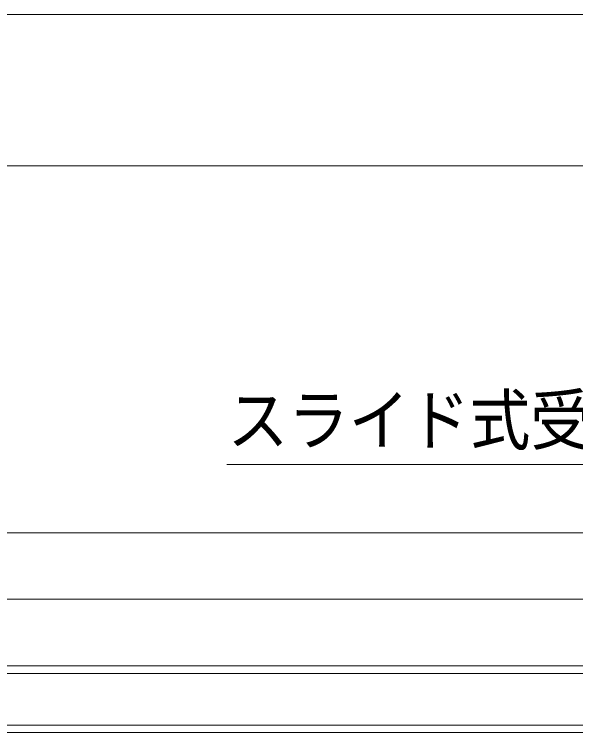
# Model space of a CAD drawing. Units: millimetres, scale not verified. Extents: x -6062 to 6062, y -3045 to 3045.
# Drawn here: x -2011 to -1640.6, y 1205.8 to 1680 of the extents above; entities that cross this region are included whole.
import ezdxf
from ezdxf.enums import TextEntityAlignment as Align

# ---------------------------------------------------------------- set-up
doc = ezdxf.new("R2010")
doc.units = ezdxf.units.MM
doc.header["$LTSCALE"] = 20
for name, color, linetype, lineweight in [('0-0_2寸法-3', 7, 'Continuous', 9), ('0-1_3一般', 7, 'Continuous', 9), ('0-2_2寸法-1', 7, 'Continuous', 9)]:
    doc.layers.add(name, color=color, linetype=linetype, lineweight=lineweight)
doc.styles.add('ＭＳ ゴシック', font='')
doc.styles.get('ＭＳ ゴシック').set_extended_font_data('MS Gothic')

# ---------------------------------------------------------------- blocks, each defined once
blk = doc.blocks.new('グループ-108')
at = {"layer": '0-1_3一般'}
for p, q in [((-59990, 25876.9), (11350, 25876.9)), ((-59990, 25876.9), (11350, 25876.9)), ((-59990, 24996.9), (11350, 24996.9)), ((-12322, 24896.9), (11042, 24896.9)), ((11042, 24216.9), (-12322, 24216.9)), ((-59990, 24116.9), (11350, 24116.9))]:
    blk.add_line(p, q, dxfattribs=at)
for points in [[(-59990, 25876.9), (-59990, 26756.9), (11350, 26756.9), (11350, 25876.9)], [(-59990, 24116.9), (-59990, 24996.9), (11350, 24996.9), (11350, 24116.9)]]:
    blk.add_lwpolyline(points, dxfattribs=at)
blk = doc.blocks.new('グループ-109')
at = {"layer": '0-1_3一般'}
blk.add_blockref('グループ-108', (0, 0), dxfattribs=at)

msp = doc.modelspace()

# ---------------------------------------------------------------- linework, layer by layer
at = {"layer": '0-0_2寸法-3'}
msp.add_lwpolyline([(-1374.5, 1227.84), (-1463.99, 1382.84), (-1870.87, 1382.84)], dxfattribs=at)
at = {"layer": '0-2_2寸法-1'}
for p, q in [((-4774.79, 1680), (-1232.21, 1680)), ((-3574.79, 1580), (-1232.21, 1580))]:
    msp.add_line(p, q, dxfattribs=at)

# ---------------------------------------------------------------- block references
at = {"layer": '0-1_3一般', "xscale": 0.05, "yscale": 0.05}
msp.add_blockref('グループ-109', (-1787.5, 0), dxfattribs=at)

# ---------------------------------------------------------------- texts
at = {"layer": '0-0_2寸法-3', "style": 'ＭＳ ゴシック', "width": 0.9}
msp.add_text('スライド式受け金具', height=32.55, dxfattribs=at).set_placement((-1870.29, 1386.19), align=Align.BOTTOM_LEFT)

doc.saveas('drawing.dxf')
